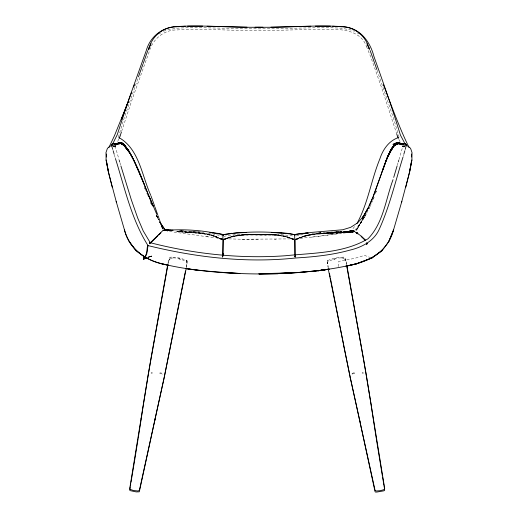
<?xml version="1.0" encoding="UTF-8"?>
<svg xmlns="http://www.w3.org/2000/svg" width="518" height="518" viewBox="0 0 518 518"><rect width="100%" height="100%" fill="white"/><g stroke="black" fill="none" stroke-linecap="round" stroke-linejoin="round"><path stroke-width="0.39" stroke-dasharray="2.59 1.94" d="M295.092 256.196L295.092 257.155L294.846 255.471L295.092 257.155L295.189 255.452L295.208 256.196M295.098 256.216L295.092 257.155L294.865 255.465L294.904 256.216M403.192 147.151L403.218 145.862M222.811 256.119L222.792 257.077L223.064 255.413L222.792 257.077L222.695 255.393M168.046 264.089C167.877 253.393 182.019 259.175 187.037 262.153L186.998 263.668L187.011 260.865L186.182 267.333M186.998 262.283L187.037 260.781C182.006 258.294 174.883 256.255 169.386 257.789L168.046 262.801M295.169 256.209L295.189 255.471L295.092 257.155L295.007 256.196M346.387 264.089C346.555 253.393 332.414 259.175 327.395 262.153L327.959 267.146M222.688 256.132L222.714 255.406L222.792 257.077L222.96 255.957M295.189 255.471L295.092 257.155L295.02 256.216M222.876 256.145L222.792 257.077L222.721 255.387M222.993 256.145L223.044 255.4M222.889 256.125L222.792 257.077L222.792 256.145M405.011 145.293L405.063 144.885M405.199 144.936L405.147 145.344C403.917 146.29 403.593 147.41 403.056 145.765M116.071 144.891L115.087 146.374M115.935 145.357L115.987 144.943M186.474 267.146L187.011 262.16M114.769 145.862L114.795 147.151M398.938 159.693L402.946 145.959M403.179 156.475L403.606 155.005M397.312 165.248L398.128 162.458M118.357 137.199L124.022 118.538L138.177 77.616M121.652 131.3L131.96 99.922L149.275 51.515C152.719 39.122 163.973 29.532 177.544 29.921C201.729 28.095 225.971 30.672 250.188 30.394C278.101 30.996 305.989 28.846 333.89 29.435C347.015 29.494 361.583 32.822 366.537 46.529M375.589 193.026L376.385 190.812M375.427 193.577L376.489 190.65M405.406 145.5L404.998 146.212M114.672 145.506L113.138 146.678M114.944 145.759L114.478 146.613M118.797 139.109L117.521 141.718M371.199 203.755L368.952 208.637M373.031 199.54L373.951 197.429M370.143 206.281L368.389 209.796M371.671 202.803L374.106 197.235M168.887 260.437L169.354 259.408L168.784 260.664M361.331 221.102L356.345 230.147L362.84 219.496M356.345 230.147L357.219 228.393M365.015 216.148L366.802 212.736M364.937 216.161L366.472 213.332M366.854 212.626L368.007 210.502M362.691 219.697C358.922 223.336 358.229 232.97 351.482 231.96L353.451 231.915L340.08 232.414L355.095 231.734L364.109 217.508M364.264 217.262L357.329 228.263L363.474 218.531M363.869 217.884L365.067 215.954M364.225 217.424L360.67 223.161L354.247 230.976L341.589 232.414L342.359 232.381L322.099 233.605M404.992 145.733C404.254 147.144 401.845 146.471 401.884 144.898M115.773 145.739L114.206 146.717M354.571 226.573L351.664 230.309C333.294 234.952 314.42 237.043 295.577 238.714M158.599 33.981L160.735 32.861M163.578 31.365L165.708 30.245L177.007 28.166L191 27.538L259 28.872L327 27.538L340.993 28.166L352.292 30.245L354.422 31.365M148.362 257.42L151.521 256.034L148.278 257.025M301.644 236.966L295.649 239.51M223.77 236.441C232.122 234.246 241.084 234.622 249.657 234.136L241.815 234.311L276.178 234.311L268.343 234.136M150.686 256.416L149.942 256.747L151.521 256.034L149.663 256.539L150.544 256.242M150.466 256.527L149.728 256.85L151.521 256.034L149.825 256.514L150.615 256.274M113.196 146.471L115.274 146.27L113.416 146.931M149.89 256.824L150.66 256.488M229.785 237.341C248.07 232.88 268.071 233.974 286.603 236.661M150.537 256.552L149.819 256.863L151.521 256.034L150.401 256.384M296.652 239.199C313.364 230.594 333.204 234.512 351.172 230.937L348.996 231.145L353.988 230.782L349.015 231.488L353.988 230.782L348.996 231.145L351.198 230.976M296.743 239.614C310.761 231.863 327.57 234.958 342.812 232.219M111.033 146.374L113.215 145.461M404.675 146.464L402.687 146.27L403.47 146.633M114.575 146.555L114.892 146.426L113.267 146.07M113.274 146.795L115.19 146.322M228.134 237.937L223.42 239.575M114.918 146.439L113.824 146.879M147.636 257.699L150.608 256.539M150.414 256.462L151.521 256.034L150.667 256.332M224.682 239.141C238.053 232.459 253.58 235.081 267.987 234.563C277.234 233.994 286.163 235.839 294.561 239.465M224.76 239.562C238.105 232.886 253.593 235.502 267.968 234.984C277.227 234.389 286.137 236.305 294.541 239.899M296.348 235.981L303.192 234.447M147.546 257.284L150.473 256.255M303.108 236.247C315.792 232.595 329.338 234.065 342.294 231.902L331.565 232.996L331.889 232.97M294.923 239.834C306.306 233.89 319.243 233.631 331.857 233.055M295.461 239.931C312.768 231.009 333.158 234.751 351.845 231.863L349.585 232.058L354.733 231.494L349.566 231.688L354.733 231.494L349.592 232.045L354.733 231.494L349.559 231.708L351.819 231.559C333.126 234.246 312.743 230.614 295.435 239.491M149.663 256.539L150.421 256.306M222.915 239.717C234.207 234.492 246.71 234.272 259 234.589C270.428 234.835 282.537 233.747 293.02 239.161M222.986 239.821L233.553 235.917L242.243 234.932M223.446 240.009C234.537 234.803 246.911 234.764 259 235.004C270.467 235.23 282.614 234.175 293.097 239.685M349.015 231.488L353.988 230.782L349.009 231.17M114.394 146.536L114.808 146.477M307.006 233.89L308.437 233.715M151.081 372.863L152.344 372.714M318.389 232.828L338.202 231.967L352.525 231.986L310.204 237.322M312.004 233.294L314.504 233.094M331.565 232.996L341.401 232.265L330.873 232.873L353.049 231.928L345.597 231.663L326.366 232.278M346.782 265.015L345.046 257.789C339.549 256.255 332.426 258.294 327.395 260.781L327.434 263.668L327.421 262.16M351.819 231.585L349.559 231.708L354.733 231.494L351.826 231.656M341.576 232.414L353.049 231.928M349.663 231.999L347.526 232.103L351.761 231.967M321.16 232.452L319.612 232.511L321.924 232.44M171.283 258.1L172.598 258.048M151.081 373.161L152.344 373.115M326.437 232.258L341.738 231.74L334.919 231.947M329.616 232.245L345.409 231.837M171.633 257.109L170.564 257.142M206.313 236.648L223.996 238.733L241.964 239.245L294.043 238.863M274.43 239.303L276.042 239.29M351.709 231.928L354.254 231.941M348.879 231.896L349.903 231.896L344.748 231.844L352.525 231.986M241.964 239.245L259 239.407M343.868 257.142L342.799 257.109M341.835 258.048L343.149 258.1M362.088 373.115L363.351 373.161M404.739 146.795L403.205 146.477L403.528 146.613M183.65 230.821L179.176 230.549L183.987 230.86M180.251 230.769L184.155 231.009M184.9 231.054L200.621 232.258M188.364 231.145L195.674 231.611L188.571 231.157M196.445 231.682L200.829 231.967L198.724 231.818M276.385 234.304L290.838 235.554L294.205 236.448M201.385 232.336L205.219 232.711M179.403 231.177C191.634 233.191 204.85 231.805 216.401 236.804M178.632 231.132C191.589 233.411 205.905 231.293 217.91 237.471M216.595 237.872L223.258 238.649M362.088 372.714L363.351 372.863M404.869 146.678L403.334 145.513M403.412 146.562L403.075 146.426L404.59 146.931M207.977 236.868L167.055 231.106M208.288 233.152L210.399 233.463M212.302 233.767L221.646 235.943M294.269 239.646L284.427 235.917M222.52 239.976C208.314 231.818 191.252 233.443 175.505 231.242C189.426 233.78 204.824 231.507 217.787 237.976M222.565 239.549L216.304 236.778M222.345 239.594C208.605 231.831 192.256 233.165 177.072 231.157C189.588 232.854 202.648 232.142 214.782 235.994M222.267 239.484L219.392 238.299M371.005 257.783L364.549 255.393L354.616 258.359L338.519 261.46L338.371 266.66M293.175 239.264L288.209 237.25M402.687 146.27L404.182 146.879M114.07 146.426L113.015 145.739L112.801 144.949M221.199 239.018L217.838 237.548M219.347 238.636L221.082 239.433M357.265 32.861L359.401 33.981M161.176 373.433L162.27 374.171M402.356 146.018L402.233 145.746M112.613 145.895L112.866 146.218M400.071 141.725L398.737 139.115M156.319 215.268L158.683 219.936L157.718 217.761M156.404 215.488L158.702 219.917M157.278 217.087L156.261 215.08L157.958 218.512M157.381 217.042L156.242 214.679L157.213 216.77M156.371 214.892L157.33 216.951M345.648 260.664L345.079 259.408L345.545 260.437M366.472 46.374L370.972 57.543L382.537 90.443L396.367 132.835M150.712 202.726L152.247 206.345M150.57 202.318L151.502 204.526M113.099 145.688L112.892 144.898M144.185 186.843L145.059 188.999M146.808 193.324L147.682 195.487M144.872 188.422L145.752 190.611M377.098 70.234L393.615 118.538L399.093 137.192M119.872 162.451L120.895 165.941M115.054 145.946L119.062 159.686M114.394 155.011L115.216 157.835M328.393 268.071L327.421 260.865L327.434 262.283M402.013 144.949L402.072 145.364M294.865 255.465L294.943 256.203M222.714 255.406L222.727 256.138M327.79 260.405L327.616 260.787L327.79 260.405M335.709 258.825L333.741 259.343L335.703 258.832M353.988 230.782L351.165 231.047L353.988 230.782M180.691 259.343L178.729 258.832L180.691 259.343M186.648 260.405L186.817 260.787L186.648 260.405"/><path stroke-width="0.78" d="M222.928 235.386L222.695 255.393M223.349 235.412L223.252 234.531L222.915 235.036M295.053 239.944L295.215 255.465M146.95 257.958L143.583 259.136L143.998 257.705M294.813 254.772L294.69 234.57L295.053 234.919M223.349 234.926L222.941 234.654M223.349 234.66L236.318 232.835L246.71 232.511L241.498 232.673M401.502 202.59L409.725 171.594L411.901 159.958L412.017 152.557L410.567 148.329L408.022 146.193L406.125 145.519M411.551 157.019L411.616 154.014M222.714 255.426L222.798 253.321M111.603 145.558L112.756 149.385M114.672 144.736C114.97 143.428 110.988 142.871 111.616 145.584M223.174 253.308L223.044 255.4L223.355 239.957M405.251 149.378L406.39 144.671M141.246 418.725L143.188 405.749M143.305 404.985L150.867 359.039L167.651 265.015M141.246 418.751L141.576 416.55L138.196 438.28M138.066 439.07L134.512 461.124M130.245 486.745L129.733 489.976L130.037 490.611L136.163 491.899L139.303 491.828L155.115 418.842M134.382 461.901L130.996 482.277M130.491 485.295L130.743 483.786M168.046 264.089L148.077 375.278L129.901 487.529L129.863 489.264L133.566 490.533L138.209 490.973L139.4 490.242L164.083 378.075L186.331 267.871M409.278 173.135L411.447 161.532M183.022 283.262L164.225 377.357L154.493 421.574M183.178 282.491L185.01 273.258M185.159 272.487L185.45 271.011M222.928 234.913C205.264 230.439 185.904 229.021 167.456 230.219M143.525 259.071L144.833 256.572M143.68 259.117L144.639 257.692L143.829 259.058L143.454 258.663M405.749 187.322L409.388 172.779L411.901 159.958M143.952 258.631L143.57 259.104L143.68 258.476M144.639 257.692C141.997 261.92 145.616 254.552 143.454 258.922M144.049 258.119L144.651 256.857M402.978 157.148C395.454 181.248 389.737 206.106 379.293 229.163C374.002 241.103 361.81 247.371 349.656 250.194C331.986 255.05 313.694 256.934 295.448 258.009C246.141 263.254 195.959 257.407 148.012 245.59C131.378 219.263 124.747 187.963 115.417 158.508M403.82 154.267L404.856 150.725M401.839 201.424L393.402 230.374L388.83 241.44L382.154 250.55L371.943 257.88L356.85 263.584C324.941 271.704 291.796 273.517 258.987 273.776L297.474 272.604L318.194 270.81L328.334 269.366L350.349 378.049L375.032 490.242L376.223 490.973L379.992 490.695L383.728 489.743L384.699 488.662L366.265 374.754L346.911 265.76M398.329 161.758L398.737 160.366M397.105 165.941L393.712 177.396M393.039 179.655C385.638 199.521 383.398 223.031 368.007 238.779C343.389 253.425 313.312 252.836 285.625 255.73C240.171 258.987 194.03 253.962 149.929 242.631M120.15 135.904L121.4 132.064M149.683 242.974L149.424 243.602M403.328 144.742C403.762 143.382 406.28 143.609 403.049 143.363M138.435 76.878L142.897 64.329M143.162 63.591L147.824 50.544M382.459 170.707L386.765 158.819L390.818 149.65L394.282 144.891L396.892 142.923L399.566 142.929L401.696 143.972L398.847 143.486M271.29 232.511C279.098 232.951 287.27 232.517 294.839 234.829L312.224 232.329L342.696 229.759L350.712 227.318L357.653 222.837L363.396 216.414L362.891 217.036L368.033 208.268L362.27 218.667L367.819 208.592L372.772 197.494L386.525 159.531L390.805 149.793L394.58 144.962L390.805 149.793L386.713 158.942L382.129 171.516M373.407 196.264L386.713 158.942M128.095 101.657L121.374 119.716L128.082 102.15L114.426 135.787L108.858 147.604M128.38 100.906L131.423 92.877M133.631 87.037L134.466 84.842M389.07 154.94L389.937 152.752M390.177 152.532L390.391 152.014L390.183 152.499M393.596 229.707C387.904 252.298 367.579 262.691 346.089 266.019M111.882 144.93L112.037 144.548M295.02 234.816L294.625 234.719M388.869 241.297L393.447 230.206M119.108 138.384L120.04 136.195M369.237 205.879L373.089 197.002M401.696 143.972L398.122 143.667L401.592 143.907L398.122 143.667L394.509 145.441L398.148 143.635L401.579 143.887L403.554 144.632L401.579 143.887L398.083 143.603L401.592 143.907L403.548 144.6L398.523 142.903L396.497 143.402L394.094 145.532L390.63 150.408L386.525 159.531L390.624 150.311L394.353 145.344L397.837 143.544L394.094 145.532L390.52 150.66L386.415 159.861M386.564 159.505L390.643 150.337M151.075 43.752L148.556 49.333C152.13 35.703 163.332 26.748 177.467 26.515C204.636 24.929 231.811 27.726 259 27.221C286.189 27.726 313.364 24.929 340.533 26.515C354.655 26.748 365.883 35.677 369.386 49.333L366.899 43.752M148.148 49.857L149.113 47.805M367.191 210.068L368.57 207.31M356.993 223.459C368.026 203.341 371.16 180.122 379.811 159.02C382.854 149.611 388.727 140.909 398.381 137.561M112.814 143.635L117.223 134.738L128.93 99.022L146.322 50.414C150.181 36.584 162.639 26.651 177.143 26.774M145.189 256.74L143.991 258.76M392.061 148.498C393.525 145.7 395.849 141.155 399.76 143.039C395.506 141.194 393.052 146.134 391.556 149.197M391.466 149.767L394.282 144.891M390.578 151.424L391.336 150.039M392.094 148.653L393.609 145.888L396.561 142.806L393.68 145.487L396.892 142.923L398.29 143.221M391.971 149.229L393.402 146.62M143.926 258.676L144.36 257.919M144.787 256.332L143.972 257.75C147.636 254.215 146.503 249.333 147.721 245.331M144.334 257.964C147.934 254.429 147.034 249.579 148.083 245.571M143.628 258.566L144.263 257.504M401.495 143.907L398.51 142.929L396.516 143.35L393.686 146.18L390.294 151.742L391.427 149.89M390.326 151.657L393.712 146.108L396.497 143.402L395.37 144.516M392.178 148.653L393.686 146.18M144.852 257.329L144.192 258.184M390.74 149.916L395.674 143.615M402.091 144.108L403.593 143.356M402.486 144.308L402.739 143.978M403.483 144.36L403.729 143.978M402.221 144.153L402.803 143.57M393.389 146.646L395.402 144.218L398.523 142.903L396.16 143.35L393.609 145.888L390.52 150.945L393.881 145.461L396.892 142.923L392.948 144.38L396.885 142.838L393.447 144.651L396.607 142.826L399.417 142.877L401.061 143.797M149.747 243.279L162.976 230.458M150.945 242.67L157.64 235.994M394.269 145.558L396.516 143.35L394.146 145.383L390.734 149.961L394.451 145.072L396.205 144.056M158.54 235.127L160.897 232.893M396.412 143.356L393.609 145.888L396.153 143.356L398.51 142.929L395.389 144.25M112.296 144.224L112.671 143.946M113.358 143.771L114.484 143.305M163.222 230.238L163.649 229.953M113.274 143.823L113.986 143.415L113.066 143.79M352.162 373.931L353.257 373.102L354.519 373.154M371.93 257.996L382.122 250.667M117.204 143.739L118.525 142.877L121.452 142.748L124.78 145.351L121.393 142.826L118.525 142.877L116.679 143.803L118.02 143.512M116.174 144.315L117.541 143.467M395.441 144.58L394.146 145.383L395.83 144.399M127.434 149.359C125.505 146.231 122.714 141.213 118.221 143.046L121.393 142.826L124.585 144.651L120.694 142.929L119.354 143.221M118.221 143.046L121.452 142.748L124.624 145.098L121.588 142.793L124.806 145.493L121.393 142.826M119.231 143.486L116.297 143.972L118.434 142.929L121.231 142.923L124.598 145.467L128.263 149.916L124.132 144.898L121.231 142.923L124.598 145.467L125.848 147.151L122.636 143.57M115.514 144.405L119.49 142.91L121.983 143.356L124.844 145.901L128.477 151.431M403.062 143.726L404.655 143.719L403.872 143.356L404.597 143.641M404.059 143.726L405.646 143.713L406.39 144.723M113.371 143.648L113.688 143.518L113.002 143.667L114.271 144.056M116.013 144.328L118.693 143.279M116.297 143.972L118.836 143.564M371.924 258.094L356.863 263.681L346.115 266.11M144.554 258.391L146.762 257.575M121.717 143.363L124.844 145.901L121.983 143.356L119.503 142.936L114.459 144.6L116.421 143.887L119.943 143.635L116.408 143.907L114.452 144.6L116.408 143.907L119.956 143.667L116.44 143.9L118.551 143.583M111.875 145.519L109.978 146.193L107.433 148.329L105.983 152.557L106.099 159.958L108.275 171.594L116.498 202.59M223.426 234.725L223.09 234.919M113.882 143.467L114.782 143.719M346.141 266.194L356.876 263.766M398.012 143.201L399.76 143.039M149.98 242.605L150.531 243.188L143.221 230.944L137.769 218.162L131.345 199.864L120.895 165.941M318.143 270.739L329.047 269.12L318.143 270.739L328.289 269.295M329.014 269.075L318.071 270.636L297.474 272.604M116.44 143.913L118.693 143.603M164.834 230.232L168.026 230.167L163.222 230.471L164.808 230.309M229.571 233.553L231.695 233.288M116.803 143.823L119.166 143.551M178.645 26.658L185.36 26.224M307.575 233.016L298.258 233.644L294.839 234.615C271.393 231.138 246.594 231.157 223.148 234.609L219.768 233.547L209.79 232.601M297.539 272.662L277.926 273.672L258.942 273.983M117.709 143.538L119.224 143.454M277.991 273.478L297.403 272.533M305.173 233.126L308.327 232.983M159.913 373.154L161.176 373.102M310.917 26.256L270.979 27.195M187.548 26.165L202.648 26.165M120.733 143.376L121.613 143.356L123.815 145.169M315.352 26.165L330.452 26.165M277.985 273.737C247.177 274.566 216.252 273.07 185.755 268.57M262.995 27.24L255.005 27.24M247.021 27.195L207.083 26.256M169.865 230.173L173.122 230.238M332.64 26.224L339.355 26.658M276.502 232.673L281.682 232.835M398.789 143.46L400.297 143.531L398.834 143.454M220.428 272.39L239.918 273.465C213.481 271.84 186.849 270.156 161.104 263.507C143.382 259.311 129.189 247.623 124.411 229.714M167.087 230.05L169.25 230.212M399.223 143.564L401.197 143.816L398.899 143.48M114.4 143.356L115.605 143.771M159.654 221.944L164.75 229.39L170.888 230.27M185.761 268.602L199.793 270.571M340.857 26.774C358.696 26.34 369.904 40.611 373.964 56.553C383.223 82.556 392.398 108.599 400.388 135.023L404.934 143.628M118.434 142.929L122.565 143.622L124.935 145.882M118.525 142.877L120.577 143.227M133.256 159.13L128.237 149.961L123.802 144.962L128.425 150.479L124.268 145.383L121.613 143.356L119.49 142.91L122.857 144.257L127.434 149.838M161.117 263.617L168.02 265.145C148.323 262.069 129.545 250.673 124.56 230.238M122.85 144.224L119.49 142.91C122.76 143.123 124.78 146.089 126.424 148.588L125.142 146.652M399.326 143.272L402 144.321M404.934 143.79L404.008 143.408M404.921 143.784L404.26 143.512L404.59 143.764M114.808 143.408L115.857 144.095M404.215 143.486L405.063 143.842M122.617 144.503L124.268 145.383L122.229 144.386M356.365 232.847L357.569 233.793L356.093 232.485L361.305 236.098L365.65 240.222M122.695 144.516L123.944 145.079L128.16 149.793C138.377 167.787 145.021 187.471 153.27 206.384L153.289 206.371C143.661 185.93 138.312 162.82 124.132 144.898L128.581 150.945L126.761 148.413M356.352 232.77L356.649 233.048L356.093 232.485L357.88 233.501L356.514 232.621M356.559 232.906L356.093 232.485L356.792 232.828L356.442 232.64M356.378 232.699L356.093 232.485L356.986 232.958M356.637 232.699L356.954 232.873L356.585 232.64M400.446 143.467L401.806 144.315M118.939 137.568C139.355 149.054 141.861 175.932 150.835 195.461M400.673 143.693L399.417 142.877L395.545 143.564L393.531 145.351L396.659 142.748L399.566 142.929L400.79 143.739M356.093 232.485L356.617 232.854M146.07 258.003L135.858 250.589L129.144 241.349M404.396 143.564L404.726 143.816M361.065 236.448L365.281 240.449M121.613 143.356L123.193 144.736M128.347 150.311L124.326 145.539L121.633 143.408L124.799 146.186L128.814 151.748M159.738 222.06L164.756 229.403M126.67 148.433L127.525 149.728M366.55 243.622L366.407 243.259L366.848 244.062L366.757 243.123L366.848 244.062L366.407 243.259L366.848 244.062L366.744 243.143M128.147 149.65L133.165 158.819L144.095 184.168M409.116 147.604C399.106 127.331 391.627 105.905 383.469 84.842M366.446 243.259L366.848 244.062L366.64 243.577M128.237 150.576L129.597 153.283M368.427 46.691L369.114 48.122M161.312 225.349L162.827 228.93L161.202 224.488M397.461 136.195L398.42 138.384M156.695 214.167L148.99 195.985M405.957 144.541L406.112 144.923M151.094 196.199L154.798 206.585M370.143 50.544L374.767 63.591M155.057 207.31L157.899 215.3M375.026 64.329L376.839 69.496M158.165 216.058L160.554 222.844M160.794 223.543L161.506 225.641M396.613 133.605L397.351 135.91M162.27 227.266L162.425 227.758M119.263 160.36L119.671 161.758M113.144 150.732L114.18 154.273M116.162 201.424L124.605 230.38M106.099 159.958L108.612 172.779L112.251 187.322M359.939 421.574L350.207 377.357M359.317 418.842L375.032 491.569L375.33 492.029L376.774 492.068L383.728 490.863L384.66 490.416L384.531 488.837M350.349 378.075L343.797 346.128M329.429 273.258L330.186 277.104M330.497 278.645L331.255 282.491M331.41 283.262L343.797 345.771M106.553 161.532L108.722 173.135M346.646 265.553L363.565 359.233L371.244 405.374M382.303 475.485L376.366 439.07M382.556 476.994L383.942 485.295M384.071 486.046L384.414 488.137M376.236 438.28L371.244 405.749M106.384 154.014L106.449 157.019M113.753 143.492L113.3 143.693L113.714 143.531M405.367 143.965L405.698 144.218L405.367 143.965M124.042 145.344L120.778 143.473L124.326 145.539L124.042 145.344"/></g></svg>
